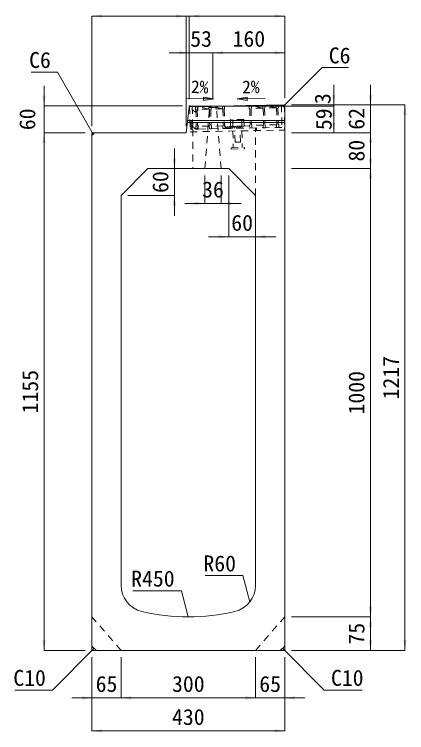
# Model space of a CAD drawing. Units: millimetres at full size; some dimension numbers follow another scale. Extents: x -3301 to 90699, y 107523 to 139162.
# Drawn here: x 20697 to 21572, y 132801 to 134404 of the extents above; entities that cross this region are included whole.
import ezdxf
from ezdxf.enums import TextEntityAlignment as Align

# ---------------------------------------------------------------- set-up
doc = ezdxf.new("R2010")
doc.units = ezdxf.units.MM
doc.header["$LTSCALE"] = 21
doc.header["$PDMODE"] = 32
doc.header["$PDSIZE"] = 10.5
doc.linetypes.add('USER1', pattern=[1.35, 0.75, -0.6])
for name, color, linetype, lineweight in [('0_2', 7, 'USER1', 9), ('寸法線', 7, 'Continuous', 9), ('引出線', 4, 'Continuous', 9), ('本体', 2, 'Continuous', 9), ('補助線', 8, 'Continuous', 13), ('ｸﾞﾚｰﾁﾝｸﾞ', 7, 'USER1', 9)]:
    doc.layers.add(name, color=color, linetype=linetype, lineweight=lineweight)
doc.styles.add('ＭＳ ゴシック', font='')
doc.styles.get('ＭＳ ゴシック').set_extended_font_data('MS Gothic')

# ---------------------------------------------------------------- blocks, each defined once
blk = doc.blocks.new('filled_arrow')
at = {"color": 0, "linetype": 'Continuous', "lineweight": -2}
blk.add_solid([(7.5, 1.25), (0, 0), (7.5, -1.25)], dxfattribs=at)

msp = doc.modelspace()

# ---------------------------------------------------------------- hatches: boundary and pattern name
at = {"layer": '引出線'}
for points in [[(21118.99, 134219.13), (21118.84, 134211.63), (21141.41, 134214.93)], [(21216.35, 134219.13), (21216.5, 134211.63), (21193.93, 134214.93)]]:
    msp.add_hatch(color=256, dxfattribs=at).paths.add_polyline_path(points)
at = {"layer": 'ｸﾞﾚｰﾁﾝｸﾞ'}
h = msp.add_hatch(dxfattribs=at)
h.set_pattern_fill('USER', color=256, style=0, pattern_type=2)
h.set_pattern_definition([(46.14576, (20564.05, 133819.99), (-2.28951, 2.19972), [75, -60])])
h.paths.add_polyline_path([(21088.11, 134197.53), (21094.11, 134197.65), (21095.11, 134147.66), (21089.11, 134147.54)])
h = msp.add_hatch(dxfattribs=at)
h.set_pattern_fill('USER', color=256, style=0, pattern_type=2)
h.set_pattern_definition([(46.14576, (20661.03, 133821.93), (-2.28951, 2.19972), [75, -60])])
h.paths.add_polyline_path([(21167.1, 134149.1), (21167.01, 134153.6), (21202.5, 134154.3), (21217.5, 134154.6), (21222, 134154.69), (21222.09, 134150.2), (21202.59, 134149.81)])

# ---------------------------------------------------------------- linework, layer by layer
at = {"layer": '0_2'}
for p, q in [((21122.22, 134059.63), (21132.53, 134195.72)), ((21129.71, 134198.78), (21132.53, 134195.72)), ((21132.53, 134195.72), (21147.89, 134195.72)), ((21150.71, 134198.78), (21147.89, 134195.72)), ((21158.22, 134059.63), (21147.89, 134195.72))]:
    msp.add_line(p, q, dxfattribs=at)
at = {"layer": '寸法線'}
for p, q in [((20870.22, 134399.96), (21080.22, 134399.96)), ((20870.22, 134154.63), (20870.22, 134399.96)), ((21035.22, 134399.96), (21132.22, 134399.96)), ((21080.22, 134154.63), (21080.22, 134399.96)), ((21080.22, 134154.63), (21080.22, 134399.96)), ((21087.22, 134214.63), (21087.22, 134399.96)), ((21087.22, 134399.96), (21300.22, 134399.96)), ((21087.22, 134214.63), (21087.22, 134399.96)), ((21300.22, 134216.63), (21300.22, 134399.96)), ((21042.22, 134317.94), (21185.22, 134317.94)), ((21087.22, 134214.63), (21087.22, 134317.94)), ((21140.22, 134213.57), (21140.22, 134317.94)), ((21140.22, 134317.94), (21300.22, 134317.94)), ((21140.22, 134213.57), (21140.22, 134317.94)), ((21300.22, 134216.63), (21300.22, 134317.94)), ((20763.47, 134244.63), (20763.47, 134094.63)), ((21409.71, 134246.63), (21409.71, 134153.57)), ((21491.57, 134246.63), (21491.57, 134094.63)), ((21072.22, 134199.63), (20763.47, 134199.63)), ((21155.22, 134198.57), (21409.71, 134198.57)), ((21155.22, 134198.57), (21409.71, 134198.57)), ((21315.22, 134201.63), (21409.71, 134201.63)), ((21315.22, 134201.63), (21568.44, 134201.63)), ((21315.22, 134201.63), (21491.57, 134201.63)), ((21409.71, 134198.57), (21409.71, 134139.63)), ((21568.44, 134201.63), (21568.44, 132984.63)), ((20855.22, 134139.63), (20763.47, 134139.63)), ((20763.47, 134139.63), (20763.47, 132984.63)), ((20855.22, 134139.63), (20763.47, 134139.63)), ((21315.22, 134139.63), (21409.71, 134139.63)), ((21315.22, 134139.63), (21491.57, 134139.63)), ((21315.22, 134139.63), (21491.57, 134139.63)), ((21491.57, 134139.63), (21491.57, 134059.63)), ((21054.11, 134104.63), (21054.11, 133954.63)), ((21010.22, 134059.63), (21054.11, 134059.63)), ((21315.22, 134059.63), (21491.57, 134059.63)), ((21315.22, 134059.63), (21491.57, 134059.63)), ((21491.57, 134059.63), (21491.57, 133059.63)), ((21122.22, 134044.63), (21122.22, 133981.79)), ((21158.22, 134044.63), (21158.22, 133981.79)), ((21175.22, 134044.63), (21175.22, 133907.51)), ((20950.22, 133999.63), (21054.11, 133999.63)), ((21077.22, 133981.79), (21203.22, 133981.79)), ((21235.22, 133984.63), (21235.22, 133907.51)), ((21130.22, 133907.51), (21280.22, 133907.51)), ((21315.21, 133059.63), (21491.57, 133059.63)), ((21315.21, 133059.63), (21491.57, 133059.63)), ((21491.57, 133059.63), (21491.57, 132984.63)), ((20855.22, 132984.63), (20763.47, 132984.63)), ((21315.22, 132984.63), (21491.57, 132984.63)), ((21315.22, 132984.63), (21568.44, 132984.63)), ((20870.22, 132969.63), (20870.22, 132878.8)), ((20870.22, 132969.63), (20870.22, 132805.2)), ((20935.22, 132969.63), (20935.22, 132878.8)), ((20935.22, 132969.63), (20935.22, 132878.8)), ((21235.22, 132969.63), (21235.22, 132878.8)), ((21235.22, 132969.63), (21235.22, 132878.8)), ((21300.22, 132969.63), (21300.22, 132878.8)), ((21300.22, 132969.63), (21300.22, 132805.2)), ((20825.22, 132878.8), (20980.22, 132878.8)), ((20935.22, 132878.8), (21235.22, 132878.8)), ((21190.22, 132878.8), (21345.22, 132878.8)), ((20870.22, 132805.2), (21300.22, 132805.2))]:
    msp.add_line(p, q, dxfattribs=at)
at = {"layer": '引出線'}
for p, q in [((21079.31, 134216.17), (21141.41, 134214.93)), ((21256.03, 134216.17), (21193.93, 134214.93))]:
    msp.add_line(p, q, dxfattribs=at)
for points in [[(20873.22, 134136.69), (20793.52, 134274.72), (20734.36, 134274.72)], [(21297.21, 134198.71), (21383.46, 134284.95), (21442.62, 134284.95)], [(21222.28, 133092.95), (21206.54, 133151.69), (21122.63, 133151.69)], [(21085.22, 133059.63), (21069.62, 133117.84), (20961.35, 133117.84)], [(20875.22, 132989.63), (20782.38, 132896.4), (20698.09, 132896.4)], [(21295.21, 132989.63), (21388.45, 132896.4), (21472.74, 132896.4)]]:
    msp.add_lwpolyline(points, dxfattribs=at)
at = {"layer": '引出線', "lineweight": 13}
for points in [[(21118.99, 134219.13), (21118.84, 134211.63), (21141.41, 134214.93)], [(21216.35, 134219.13), (21216.5, 134211.63), (21193.93, 134214.93)]]:
    msp.add_lwpolyline(points, close=True, dxfattribs=at)
at = {"layer": '本体', "lineweight": 13}
for p, q in [((21086.9, 134196.92), (21080.22, 134139.63)), ((21089.94, 134199.57), (21140.22, 134198.57)), ((21140.22, 134198.57), (21294.22, 134201.51)), ((21300.22, 134195.63), (21294.22, 134201.51)), ((21300.22, 132994.63), (21300.22, 134195.63)), ((20876.22, 134139.63), (20870.22, 134133.63)), ((20870.22, 134133.63), (20870.22, 132994.63)), ((20876.22, 134139.63), (21080.22, 134139.63)), ((20935.22, 133999.63), (20995.22, 134059.63)), ((20995.22, 134059.63), (21175.22, 134059.63)), ((21175.22, 134059.63), (21235.22, 133999.63)), ((20935.22, 133999.63), (20935.22, 133130.15)), ((21235.22, 133130.16), (21235.22, 133999.63)), ((20880.22, 132984.63), (20870.22, 132994.63)), ((21290.22, 132984.63), (21300.22, 132994.63)), ((20880.22, 132984.63), (21290.22, 132984.63))]:
    msp.add_line(p, q, dxfattribs=at)
at = {"layer": '本体', "color": 4}
for p, q in [((21300.21, 134166.76), (21085.13, 134166.76)), ((21300.21, 134162.76), (21085.13, 134162.76))]:
    msp.add_line(p, q, dxfattribs=at)
at = {"layer": '本体', "linetype": 'USER1'}
for p, q in [((21095.11, 134147.66), (21095.11, 134059.63)), ((21235.22, 133999.63), (21235.22, 134150.46))]:
    msp.add_line(p, q, dxfattribs=at)
at = {"layer": '本体', "color": 7, "linetype": 'USER1'}
for p, q in [((20935.22, 132984.63), (20870.22, 133059.63)), ((21235.22, 132984.63), (21300.22, 133059.63))]:
    msp.add_line(p, q, dxfattribs=at)
at = {"layer": '本体', "lineweight": 13}
for centre, radius, start, end in [((21089.88, 134196.57), 3, 88.85438, 173.34557), ((20995.22, 133130.15), 60, 180, 256.65779), ((21175.22, 133130.16), 60, 283.34251, 0), ((21085.22, 133509.63), 450, 256.65779, 283.34251)]:
    msp.add_arc(centre, radius, start, end, dxfattribs=at)
at = {"layer": '補助線'}
for p, q in [((21086.9, 134196.92), (21087.22, 134199.63)), ((21089.94, 134199.57), (21087.22, 134199.63)), ((21294.22, 134201.51), (21300.22, 134201.63)), ((21300.22, 134195.63), (21300.22, 134201.63)), ((20870.22, 134133.63), (20870.22, 134139.63)), ((20876.22, 134139.63), (20870.22, 134139.63)), ((20870.22, 132994.63), (20870.22, 132984.63)), ((21300.22, 132994.63), (21300.22, 132984.63)), ((20880.22, 132984.63), (20870.22, 132984.63)), ((21290.22, 132984.63), (21300.22, 132984.63))]:
    msp.add_line(p, q, dxfattribs=at)
at = {"layer": 'ｸﾞﾚｰﾁﾝｸﾞ'}
for p, q in [((21088.11, 134197.53), (21299.07, 134201.75)), ((21088.11, 134197.53), (21089.23, 134141.54)), ((21094.11, 134197.65), (21095.11, 134147.66)), ((21101.11, 134197.79), (21286.07, 134201.49)), ((21106.11, 134197.89), (21101.11, 134197.79)), ((21106.11, 134197.89), (21101.11, 134197.79)), ((21106.11, 134197.89), (21101.11, 134197.79)), ((21101.23, 134191.79), (21101.11, 134197.79)), ((21101.11, 134197.79), (21101.23, 134191.79)), ((21101.11, 134197.79), (21101.23, 134191.79)), ((21101.11, 134197.79), (21101.23, 134191.79)), ((21101.11, 134197.79), (21101.23, 134191.79)), ((21101.11, 134197.79), (21101.23, 134191.79)), ((21101.11, 134197.79), (21101.23, 134191.79)), ((21101.23, 134191.79), (21102.25, 134190.81)), ((21101.23, 134191.79), (21102.25, 134190.81)), ((21101.23, 134191.79), (21102.25, 134190.81)), ((21102.25, 134190.81), (21102.97, 134154.81)), ((21102.25, 134190.81), (21102.97, 134154.81)), ((21102.25, 134190.81), (21102.97, 134154.81)), ((21106.23, 134191.89), (21105.25, 134190.87)), ((21106.23, 134191.89), (21105.25, 134190.87)), ((21106.23, 134191.89), (21105.25, 134190.87)), ((21105.25, 134190.87), (21105.97, 134154.87)), ((21105.25, 134190.87), (21105.97, 134154.87)), ((21105.25, 134190.87), (21105.97, 134154.87)), ((21131.22, 134192.39), (21106.11, 134197.89)), ((21106.11, 134197.89), (21106.23, 134191.89)), ((21106.11, 134197.89), (21106.23, 134191.89)), ((21106.11, 134197.89), (21106.23, 134191.89)), ((21131.22, 134192.39), (21106.23, 134191.89)), ((21136.1, 134198.49), (21131.1, 134198.39)), ((21136.1, 134198.49), (21131.1, 134198.39)), ((21136.1, 134198.49), (21131.1, 134198.39)), ((21131.1, 134198.39), (21131.22, 134192.39)), ((21131.1, 134198.39), (21131.22, 134192.39)), ((21131.1, 134198.39), (21131.22, 134192.39)), ((21131.22, 134192.39), (21132.24, 134191.41)), ((21131.22, 134192.39), (21132.24, 134191.41)), ((21131.22, 134192.39), (21132.24, 134191.41)), ((21132.24, 134191.41), (21132.96, 134155.41)), ((21132.24, 134191.41), (21132.96, 134155.41)), ((21132.24, 134191.41), (21132.96, 134155.41)), ((21136.22, 134192.49), (21135.24, 134191.47)), ((21136.22, 134192.49), (21135.24, 134191.47)), ((21136.22, 134192.49), (21135.24, 134191.47)), ((21135.24, 134191.47), (21135.96, 134155.47)), ((21135.24, 134191.47), (21135.96, 134155.47)), ((21135.24, 134191.47), (21135.96, 134155.47)), ((21161.22, 134192.99), (21136.1, 134198.49)), ((21136.1, 134198.49), (21136.22, 134192.49)), ((21136.1, 134198.49), (21136.22, 134192.49)), ((21136.1, 134198.49), (21136.22, 134192.49)), ((21161.22, 134192.99), (21136.22, 134192.49)), ((21166.1, 134199.09), (21161.1, 134198.99)), ((21166.1, 134199.09), (21161.1, 134198.99)), ((21166.1, 134199.09), (21161.1, 134198.99)), ((21161.1, 134198.99), (21161.22, 134192.99)), ((21161.1, 134198.99), (21161.22, 134192.99)), ((21161.1, 134198.99), (21161.22, 134192.99)), ((21161.22, 134192.99), (21162.24, 134192.01)), ((21161.22, 134192.99), (21162.24, 134192.01)), ((21161.22, 134192.99), (21162.24, 134192.01)), ((21162.24, 134192.01), (21162.96, 134156.01)), ((21162.24, 134192.01), (21162.96, 134156.01)), ((21162.24, 134192.01), (21162.96, 134156.01)), ((21166.22, 134193.09), (21165.24, 134192.07)), ((21166.22, 134193.09), (21165.24, 134192.07)), ((21166.22, 134193.09), (21165.24, 134192.07)), ((21165.24, 134192.07), (21165.96, 134156.07)), ((21165.24, 134192.07), (21165.96, 134156.07)), ((21165.24, 134192.07), (21165.96, 134156.07)), ((21166.1, 134199.09), (21166.22, 134193.09)), ((21166.1, 134199.09), (21166.22, 134193.09)), ((21166.1, 134199.09), (21166.22, 134193.09)), ((21221.09, 134200.19), (21221.21, 134194.19)), ((21221.09, 134200.19), (21221.21, 134194.19)), ((21221.09, 134200.19), (21221.21, 134194.19)), ((21221.21, 134194.19), (21222.23, 134193.21)), ((21221.21, 134194.19), (21222.23, 134193.21)), ((21221.21, 134194.19), (21222.23, 134193.21)), ((21222.23, 134193.21), (21222.95, 134157.21)), ((21222.23, 134193.21), (21222.95, 134157.21)), ((21222.23, 134193.21), (21222.95, 134157.21)), ((21226.2, 134194.29), (21225.22, 134193.27)), ((21226.2, 134194.29), (21225.22, 134193.27)), ((21226.2, 134194.29), (21225.22, 134193.27)), ((21225.22, 134193.27), (21225.94, 134157.27)), ((21225.22, 134193.27), (21225.94, 134157.27)), ((21225.22, 134193.27), (21225.94, 134157.27)), ((21226.08, 134200.29), (21226.2, 134194.29)), ((21226.08, 134200.29), (21226.2, 134194.29)), ((21226.08, 134200.29), (21226.2, 134194.29)), ((21251.2, 134194.79), (21226.08, 134200.29)), ((21251.2, 134194.79), (21226.2, 134194.29)), ((21251.08, 134200.79), (21251.2, 134194.79)), ((21251.08, 134200.79), (21251.2, 134194.79)), ((21251.08, 134200.79), (21251.2, 134194.79)), ((21251.2, 134194.79), (21252.22, 134193.81)), ((21251.2, 134194.79), (21252.22, 134193.81)), ((21251.2, 134194.79), (21252.22, 134193.81)), ((21252.22, 134193.81), (21252.94, 134157.81)), ((21252.22, 134193.81), (21252.94, 134157.81)), ((21252.22, 134193.81), (21252.94, 134157.81)), ((21256.2, 134194.89), (21255.22, 134193.87)), ((21256.2, 134194.89), (21255.22, 134193.87)), ((21256.2, 134194.89), (21255.22, 134193.87)), ((21255.22, 134193.87), (21255.94, 134157.87)), ((21255.22, 134193.87), (21255.94, 134157.87)), ((21255.22, 134193.87), (21255.94, 134157.87)), ((21256.08, 134200.89), (21256.2, 134194.89)), ((21256.08, 134200.89), (21256.2, 134194.89)), ((21256.08, 134200.89), (21256.2, 134194.89)), ((21281.19, 134195.39), (21256.08, 134200.89)), ((21281.19, 134195.39), (21256.2, 134194.89)), ((21286.07, 134201.49), (21281.07, 134201.39)), ((21286.07, 134201.49), (21281.07, 134201.39)), ((21286.07, 134201.49), (21281.07, 134201.39)), ((21281.07, 134201.39), (21281.19, 134195.39)), ((21281.07, 134201.39), (21281.19, 134195.39)), ((21281.07, 134201.39), (21281.19, 134195.39)), ((21281.19, 134195.39), (21282.21, 134194.41)), ((21281.19, 134195.39), (21282.21, 134194.41)), ((21281.19, 134195.39), (21282.21, 134194.41)), ((21282.21, 134194.41), (21282.93, 134158.41)), ((21282.21, 134194.41), (21282.93, 134158.41)), ((21282.21, 134194.41), (21282.93, 134158.41)), ((21286.19, 134195.49), (21285.21, 134194.47)), ((21286.19, 134195.49), (21285.21, 134194.47)), ((21286.19, 134195.49), (21285.21, 134194.47)), ((21285.21, 134194.47), (21285.93, 134158.47)), ((21285.21, 134194.47), (21285.93, 134158.47)), ((21285.21, 134194.47), (21285.93, 134158.47)), ((21286.07, 134201.49), (21286.19, 134195.49)), ((21286.07, 134201.49), (21286.19, 134195.49)), ((21286.07, 134201.49), (21286.19, 134195.49)), ((21293.07, 134201.63), (21294.07, 134151.64)), ((21299.07, 134201.75), (21300.19, 134145.76)), ((21209.2, 134169.44), (21179.2, 134168.84)), ((21179.2, 134168.84), (21179.5, 134153.85)), ((21184.2, 134168.94), (21184.5, 134153.95)), ((21204.2, 134169.34), (21204.5, 134154.34)), ((21209.2, 134169.44), (21209.5, 134154.44)), ((21226.96, 134156.29), (21225.94, 134157.27)), ((21226.96, 134156.29), (21225.94, 134157.27)), ((21226.96, 134156.29), (21225.94, 134157.27)), ((21251.96, 134156.79), (21252.94, 134157.81)), ((21251.96, 134156.79), (21252.94, 134157.81)), ((21251.96, 134156.79), (21252.94, 134157.81)), ((21256.96, 134156.89), (21255.94, 134157.87)), ((21256.96, 134156.89), (21255.94, 134157.87)), ((21256.96, 134156.89), (21255.94, 134157.87)), ((21281.95, 134157.39), (21256.96, 134156.89)), ((21281.95, 134157.39), (21282.93, 134158.41)), ((21281.95, 134157.39), (21282.93, 134158.41)), ((21281.95, 134157.39), (21282.93, 134158.41)), ((21282.07, 134151.4), (21281.95, 134157.39)), ((21282.07, 134151.4), (21281.95, 134157.39)), ((21282.07, 134151.4), (21281.95, 134157.39)), ((21286.95, 134157.49), (21285.93, 134158.47)), ((21286.95, 134157.49), (21285.93, 134158.47)), ((21286.95, 134157.49), (21285.93, 134158.47)), ((21287.07, 134151.5), (21286.95, 134157.49)), ((21287.07, 134151.5), (21286.95, 134157.49)), ((21287.07, 134151.5), (21286.95, 134157.49)), ((21294.07, 134151.64), (21089.11, 134147.54)), ((21089.23, 134141.54), (21300.19, 134145.76)), ((21101.99, 134153.8), (21102.97, 134154.81)), ((21101.99, 134153.8), (21102.97, 134154.81)), ((21101.99, 134153.8), (21102.97, 134154.81)), ((21102.11, 134147.8), (21101.99, 134153.8)), ((21102.11, 134147.8), (21101.99, 134153.8)), ((21102.11, 134147.8), (21101.99, 134153.8)), ((21102.11, 134147.8), (21101.99, 134153.8)), ((21102.11, 134147.8), (21101.99, 134153.8)), ((21102.11, 134147.8), (21101.99, 134153.8)), ((21107.11, 134147.9), (21102.11, 134147.8)), ((21107.11, 134147.9), (21102.11, 134147.8)), ((21107.11, 134147.9), (21102.11, 134147.8)), ((21106.99, 134153.9), (21105.97, 134154.87)), ((21106.99, 134153.9), (21105.97, 134154.87)), ((21106.99, 134153.9), (21105.97, 134154.87)), ((21131.98, 134154.39), (21106.99, 134153.9)), ((21107.11, 134147.9), (21106.99, 134153.9)), ((21107.11, 134147.9), (21106.99, 134153.9)), ((21107.11, 134147.9), (21106.99, 134153.9)), ((21131.98, 134154.39), (21132.96, 134155.41)), ((21131.98, 134154.39), (21132.96, 134155.41)), ((21131.98, 134154.39), (21132.96, 134155.41)), ((21132.1, 134148.4), (21131.98, 134154.39)), ((21132.1, 134148.4), (21131.98, 134154.39)), ((21132.1, 134148.4), (21131.98, 134154.39)), ((21137.1, 134148.5), (21132.1, 134148.4)), ((21137.1, 134148.5), (21132.1, 134148.4)), ((21137.1, 134148.5), (21132.1, 134148.4)), ((21136.98, 134154.49), (21135.96, 134155.47)), ((21136.98, 134154.49), (21135.96, 134155.47)), ((21136.98, 134154.49), (21135.96, 134155.47)), ((21161.98, 134154.99), (21136.98, 134154.49)), ((21137.1, 134148.5), (21136.98, 134154.49)), ((21137.1, 134148.5), (21136.98, 134154.49)), ((21137.1, 134148.5), (21136.98, 134154.49)), ((21161.98, 134154.99), (21162.96, 134156.01)), ((21161.98, 134154.99), (21162.96, 134156.01)), ((21161.98, 134154.99), (21162.96, 134156.01)), ((21162.1, 134149), (21161.98, 134154.99)), ((21162.1, 134149), (21161.98, 134154.99)), ((21162.1, 134149), (21161.98, 134154.99)), ((21167.1, 134149.1), (21162.1, 134149)), ((21167.1, 134149.1), (21162.1, 134149)), ((21167.1, 134149.1), (21162.1, 134149)), ((21166.98, 134155.09), (21165.96, 134156.07)), ((21166.98, 134155.09), (21165.96, 134156.07)), ((21166.98, 134155.09), (21165.96, 134156.07)), ((21167.1, 134149.1), (21166.98, 134155.09)), ((21167.1, 134149.1), (21166.98, 134155.09)), ((21167.1, 134149.1), (21166.98, 134155.09)), ((21222, 134154.69), (21167.01, 134153.6)), ((21209.5, 134154.44), (21179.5, 134153.85)), ((21184.71, 134143.45), (21185.45, 134106.45)), ((21189.72, 134118.43), (21188.72, 134143.41)), ((21201.71, 134118.91), (21200.71, 134143.89)), ((21204.71, 134143.85), (21205.45, 134106.85)), ((21221.97, 134156.19), (21222.95, 134157.21)), ((21221.97, 134156.19), (21222.95, 134157.21)), ((21221.97, 134156.19), (21222.95, 134157.21)), ((21222.09, 134150.2), (21221.97, 134156.19)), ((21222.09, 134150.2), (21221.97, 134156.19)), ((21222.09, 134150.2), (21221.97, 134156.19)), ((21227.08, 134150.3), (21222.09, 134150.2)), ((21227.08, 134150.3), (21222.09, 134150.2)), ((21227.08, 134150.3), (21222.09, 134150.2)), ((21251.96, 134156.79), (21226.96, 134156.29)), ((21227.08, 134150.3), (21226.96, 134156.29)), ((21227.08, 134150.3), (21226.96, 134156.29)), ((21227.08, 134150.3), (21226.96, 134156.29)), ((21237.08, 134150.5), (21237.2, 134144.5)), ((21252.08, 134150.8), (21251.96, 134156.79)), ((21252.08, 134150.8), (21251.96, 134156.79)), ((21252.08, 134150.8), (21251.96, 134156.79)), ((21257.08, 134150.9), (21252.08, 134150.8)), ((21257.08, 134150.9), (21252.08, 134150.8)), ((21257.08, 134150.9), (21252.08, 134150.8)), ((21257.08, 134150.9), (21256.96, 134156.89)), ((21257.08, 134150.9), (21256.96, 134156.89)), ((21257.08, 134150.9), (21256.96, 134156.89)), ((21287.07, 134151.5), (21282.07, 134151.4)), ((21287.07, 134151.5), (21282.07, 134151.4)), ((21287.07, 134151.5), (21282.07, 134151.4)), ((21300.19, 134145.76), (21300.09, 134150.76)), ((21201.71, 134118.91), (21189.72, 134118.43)), ((21180.45, 134106.35), (21210.45, 134106.95)), ((21180.51, 134103.36), (21180.45, 134106.35)), ((21180.51, 134103.36), (21210.51, 134103.96)), ((21210.51, 134103.96), (21210.45, 134106.95))]:
    msp.add_line(p, q, dxfattribs=at)
for p in [(21101.23, 134191.79), (21101.99, 134153.8)]:
    msp.add_point(p, dxfattribs=at)

# ---------------------------------------------------------------- block references
at = {"layer": '寸法線', "xscale": 3, "yscale": 3}
for p in [(20870.22, 134399.96), (21087.22, 134399.96), (21087.22, 134399.96), (21140.22, 134317.94), (21140.22, 134317.94), (21158.22, 133981.79), (21235.22, 133907.51), (20935.22, 132878.8), (20935.22, 132878.8), (21300.22, 132878.8), (20870.22, 132805.2)]:
    msp.add_blockref('filled_arrow', p, dxfattribs=at)
for p, rotation in [((21080.22, 134399.96), 180), ((21080.22, 134399.96), 180), ((21300.22, 134399.96), 180), ((21087.22, 134317.94), 180), ((21300.22, 134317.94), 180), ((20763.47, 134199.63), 90), ((21409.71, 134201.63), 90), ((21491.57, 134201.63), 90), ((21409.71, 134198.57), 270), ((21568.44, 134201.63), 270), ((21409.71, 134139.63), 90), ((20763.47, 134139.63), 270), ((20763.47, 134139.63), 270), ((21491.57, 134139.63), 270), ((21491.57, 134139.63), 270), ((21054.11, 134059.63), 90), ((21491.57, 134059.63), 90), ((21491.57, 134059.63), 270), ((21054.11, 133999.63), 270), ((21122.22, 133981.79), 180), ((21175.22, 133907.51), 180), ((21491.57, 133059.63), 90), ((21491.57, 133059.63), 270), ((20763.47, 132984.63), 90), ((21491.57, 132984.63), 90), ((21568.44, 132984.63), 90), ((20870.22, 132878.8), 180), ((21235.22, 132878.8), 180), ((21235.22, 132878.8), 180), ((21300.22, 132805.2), 180)]:
    msp.add_blockref('filled_arrow', p, dxfattribs=dict(at, rotation=rotation))
at = {"layer": '引出線', "xscale": 0.12, "yscale": 0.12}
for p, rotation in [((21297.21, 134198.71), 45), ((20873.22, 134136.69), 120), ((21222.28, 133092.95), 105), ((21085.22, 133059.63), 105), ((20875.22, 132989.63), 225.1), ((21295.21, 132989.63), 315)]:
    msp.add_blockref('filled_arrow', p, dxfattribs=dict(at, rotation=rotation))

# ---------------------------------------------------------------- texts
at = {"layer": '寸法線', "style": 'ＭＳ ゴシック'}
for s, p in [('53', (21113.72, 134349.19)), ('160', (21220.22, 134349.19)), ('36', (21140.22, 134013.04)), ('60', (21205.22, 133938.76)), ('65', (20902.72, 132910.05)), ('300', (21085.22, 132910.05)), ('65', (21267.72, 132910.05)), ('430', (21085.22, 132836.45))]:
    msp.add_text(s, height=35.6, dxfattribs=at).set_placement(p, align=Align.MIDDLE_CENTER)
for s, p in [('3', (21384.76, 134215.67)), ('60', (20725.97, 134169.63)), ('59', (21387.21, 134169.75)), ('62', (21460.32, 134170.63)), ('80', (21460.32, 134099.63)), ('60', (21022.86, 134029.63)), ('1217', (21537.19, 133593.13)), ('1155', (20732.22, 133562.13)), ('1000', (21460.32, 133559.63)), ('75', (21460.32, 133022.13))]:
    msp.add_text(s, height=35.6, rotation=90, dxfattribs=at).set_placement(p, align=Align.MIDDLE_CENTER)
at = {"layer": '引出線', "style": 'ＭＳ ゴシック'}
for s, p in [('C6', (20778.52, 134319.72)), ('R60', (21191.54, 133196.69)), ('R450', (21054.62, 133162.84)), ('C10', (20767.38, 132941.4))]:
    msp.add_text(s, height=35.6, dxfattribs=at).set_placement(p, align=Align.TOP_RIGHT)
for s, p in [('C6', (21398.46, 134329.95)), ('C10', (21403.45, 132941.4))]:
    msp.add_text(s, height=35.6, dxfattribs=at).set_placement(p, align=Align.TOP_LEFT)
for rotation, p in [(359, (21110.63, 134242.05)), (1, (21224.71, 134242.05))]:
    msp.add_text('2%', height=28.48, rotation=rotation, dxfattribs=at).set_placement(p, align=Align.MIDDLE_CENTER)

doc.saveas('drawing.dxf')
